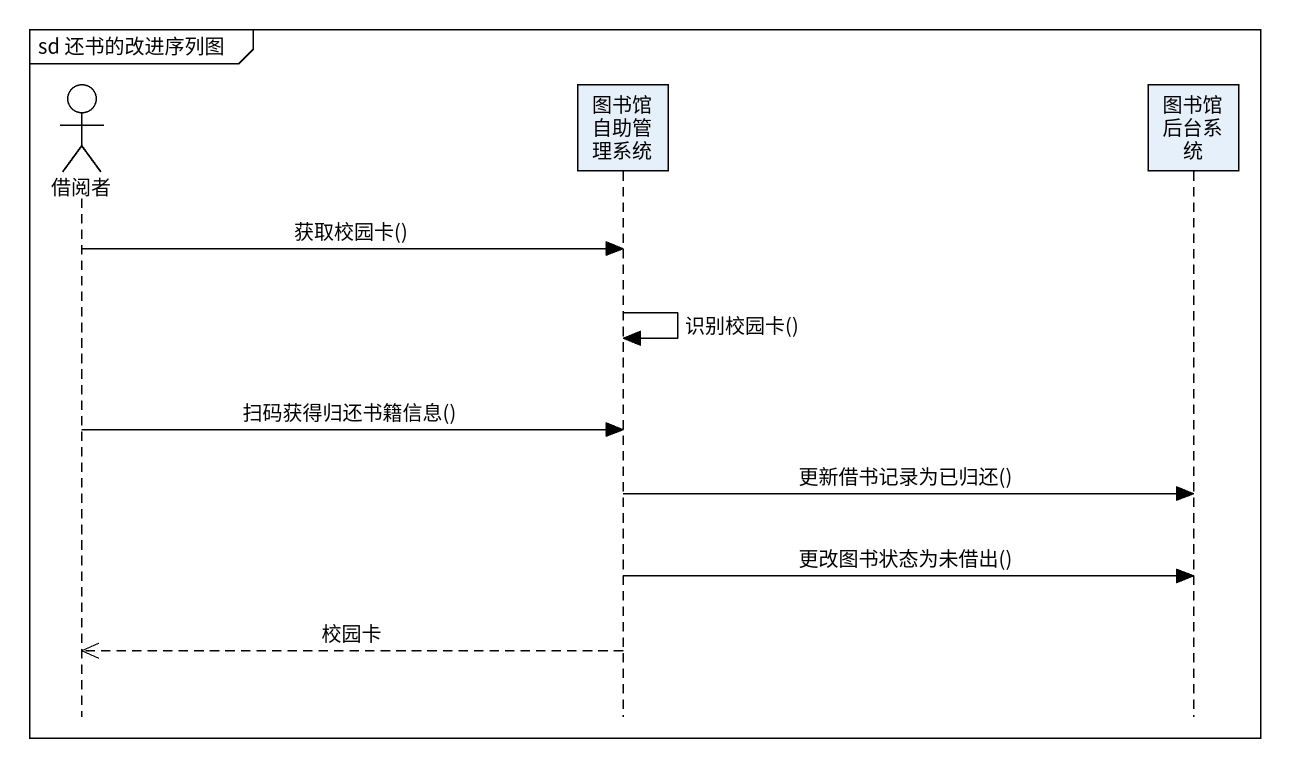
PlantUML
@startuml
mainframe sd 还书的改进序列图
hide footbox
actor 借阅者
participant 图书馆自助管理系统
participant 图书馆后台系统

借阅者 -> 图书馆自助管理系统 : 获取校园卡()
图书馆自助管理系统 -> 图书馆自助管理系统 : 识别校园卡()
借阅者 -> 图书馆自助管理系统 : 扫码获得归还书籍信息()
图书馆自助管理系统 -> 图书馆后台系统 : 更新借书记录为已归还()
图书馆自助管理系统 -> 图书馆后台系统 : 更改图书状态为未借出()
图书馆自助管理系统 -->> 借阅者 : 校园卡
@enduml
